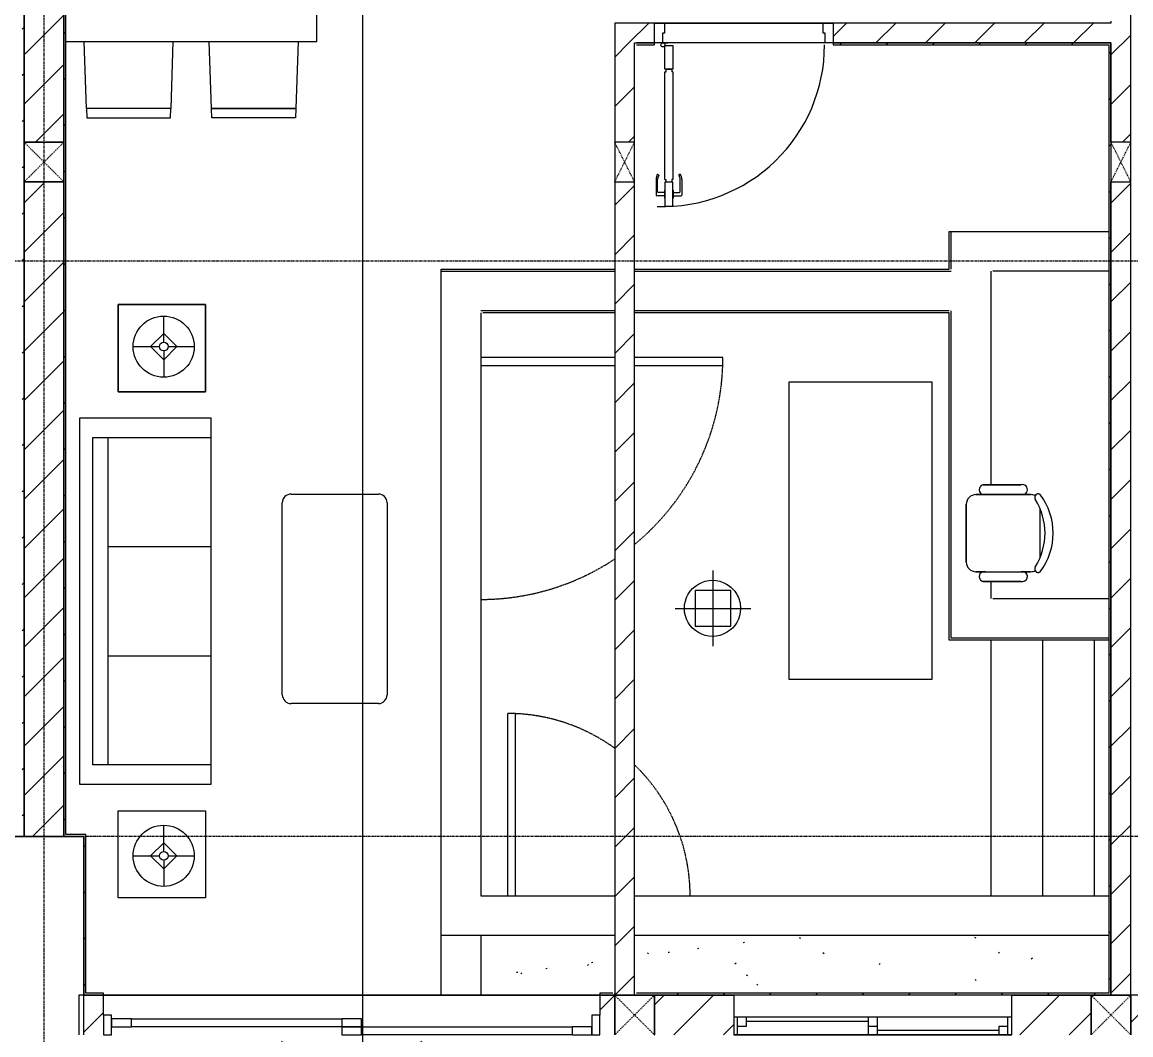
# Model space of a CAD drawing. Header units: millimetres. Extents: x 5357 to 201988, y -16345 to 109895.
# Drawn here: x 69043 to 74628, y 24537 to 29642 of the extents above; entities that cross this region are included whole.
import ezdxf

# ---------------------------------------------------------------- set-up
doc = ezdxf.new("R2010")
doc.units = ezdxf.units.MM
for name, pattern in [('Dash', [6, 3, -3]), ('Dash - Tight', [4.5, 3, -1.5]), ('Grid Line', [22.225, 12.7, -3.175, 3.175, -3.175])]:
    doc.linetypes.add(name, pattern=pattern)
for name, color, linetype, lineweight in [('0-1', 7, 'Continuous', 5), ('A-ANNO-DIMS', 211, 'Continuous', 9), ('A-ANNO-DIMS-220', 211, 'Continuous', 9), ('A-CLNG', 13, 'Continuous', 9), ('A-CLNG-PATT', 13, 'Continuous', 9), ('A-DETL-GENF-1', 53, 'Continuous', 9), ('A-DETL-GENF-3', 92, 'Dash - Tight', 9), ('A-DOOR', 31, 'Continuous', 9), ('A-DOOR-1', 53, 'Continuous', 9), ('A-DOOR-FRAM', 31, 'Continuous', 9), ('A-DOOR-HDLN', 31, 'Dash', 9), ('A-FLOR-1', 10, 'Continuous', 9), ('A-FLOR-2', 53, 'Continuous', 9), ('A-GLAZ', 151, 'Continuous', 9), ('A-WALL', 113, 'Continuous', 9), ('A-WALL-1', 9, 'Continuous', 18), ('A-WALL-2', 53, 'Continuous', 9), ('A-WALL-4', 113, 'Continuous', 18), ('A-WALL-PATT-1', 10, 'Continuous', 9), ('A-WALL-PATT-2', 53, 'Continuous', 9), ('A-WALL-PATT-3', 111, 'Continuous', 9), ('E-LITE-EQPM', 33, 'Continuous', 9), ('I-FURN', 30, 'Continuous', 9), ('I-FURN-1', 53, 'Continuous', 9), ('I-WALL-1', 9, 'Continuous', 18), ('S-COLS', 52, 'Continuous', 9), ('S-COLS-2', 9, 'Continuous', 18), ('S-COLS-4', 53, 'Continuous', 9), ('S-COLS-5', 52, 'Continuous', 18), ('S-COLS-6', 52, 'Dash', 9), ('S-COLS-HDLN', 52, 'Dash', 9), ('S-COLS-HDLN-1', 53, 'Dash', 9), ('S-GRID-1', 1, 'Grid Line', 9), ('S-STRS', 31, 'Continuous', 9)]:
    doc.layers.add(name, color=color, linetype=linetype, lineweight=lineweight)
doc.styles.add('Arial_4', font='arial_0.ttf', dxfattribs={"width": 0.9, "height": 660})
doc.dimstyles.new('1_Dim_chi_tiet_khu_đất_2', dxfattribs={"dimscale": 304.8, "dimtxt": 673.371204, "dimasz": 0.866142, "dimexe": 0.721785, "dimexo": 0.0625, "dimgap": 0.072178, "dimtad": 1, "dimdec": 0, "dimrnd": 5, "dimzin": 0, "dimdsep": 46, "dimtxsty": 'Arial_4', "dimblk1": 'OBLIQUE', "dimblk2": 'OBLIQUE', "dimsah": 1, "dimcen": 0.09, "dimdle": 0.721785, "dimazin": 0, "dimtfac": 1, "dimtdec": 4, "dimtix": 1, "dimtmove": 0, "dimatfit": 3, "dimfxl": 2.165354, "dimfxlon": 1, "dimtvp": 1, "dimtolj": 1, "dimtzin": 0, "dimarcsym": 2})
pattern_1 = [(45, (0, 0), (-124.4508, 124.4508), [])]
pattern_2 = [(45, (0, 0), (-116.67262, 116.67262), [])]

# ---------------------------------------------------------------- blocks, each defined once
blk = doc.blocks.new('NCV_TKTC_KET CAU_rvt-1-TKCS_MB SÂN ĐƯỜNG NỘI BỘ')
at = {"layer": 'A-FLOR-1'}
for p, q in [((69452.6, 24736.9), (71152.6, 24736.9)), ((71152.6, 24736.9), (71952.6, 24736.9)), ((71952.6, 24736.9), (71152.6, 24736.9)), ((72027.6, 24736.9), (72127.6, 24736.9)), ((72127.6, 24736.9), (72027.6, 24736.9)), ((72127.6, 24736.9), (72137.6, 24736.9)), ((72137.6, 24736.9), (72127.6, 24736.9))]:
    blk.add_line(p, q, dxfattribs=at)
at = {"layer": 'S-COLS-2'}
for p, q in [((69352.6, 25536.9), (68952.6, 25536.9)), ((69352.6, 24537.2), (69352.6, 25536.9))]:
    blk.add_line(p, q, dxfattribs=at)
blk = doc.blocks.new('RES_BAN AN 1 - RES_BAN AN 1-V60-TKCS_MB SÂN ĐƯỜNG NỘI BỘ')
at = {"layer": 'I-FURN-1'}
for p, q in [((-425, -10), (-425, -1275)), ((425, -1275), (425, -10)), ((-761.9, -113.5), (-425, -102.3)), ((-425, -102.3), (-425, -549.7)), ((425, -102.3), (425, -549.7)), ((761.9, -113.5), (425, -102.3)), ((-761.9, -113.5), (-809.6, -115.1)), ((-809.6, -115.1), (-809.6, -536.9)), ((-761.9, -538.5), (-761.9, -113.5)), ((-761.9, -538.5), (-761.9, -113.5)), ((761.9, -538.5), (761.9, -113.5)), ((761.9, -113.5), (761.9, -538.5)), ((809.6, -115.1), (761.9, -113.5)), ((809.6, -536.9), (809.6, -115.1)), ((-809.6, -536.9), (-761.9, -538.5)), ((-425, -549.7), (-761.9, -538.5)), ((425, -549.7), (761.9, -538.5)), ((761.9, -538.5), (809.6, -536.9)), ((-809.6, -745.3), (-761.9, -743.8)), ((-809.6, -1167.2), (-809.6, -745.3)), ((-761.9, -743.8), (-425, -732.5)), ((-761.9, -1168.8), (-761.9, -743.8)), ((-761.9, -743.8), (-761.9, -1168.8)), ((-425, -732.5), (-425, -1180)), ((425, -732.5), (425, -1180)), ((761.9, -743.8), (425, -732.5)), ((761.9, -743.8), (809.6, -745.3)), ((761.9, -1168.8), (761.9, -743.8)), ((761.9, -1168.8), (761.9, -743.8)), ((809.6, -745.3), (809.6, -1167.2)), ((-761.9, -1168.8), (-809.6, -1167.2)), ((-425, -1180), (-761.9, -1168.8)), ((425, -1180), (761.9, -1168.8)), ((809.6, -1167.2), (761.9, -1168.8)), ((-425, -1275), (425, -1275))]:
    blk.add_line(p, q, dxfattribs=at)
blk = doc.blocks.new('LOBBY_SOFA_1 - LOBBY_SOFA_1-V55-TKCS_MB SÂN ĐƯỜNG NỘI BỘ')
at = {"layer": 'I-FURN'}
for p, q in [((-2128.3, 1548.5), (-1160.3, 1548.5)), ((-2172.3, 1064.5), (-2172.3, 1504.5)), ((-1116.3, 1504.5), (-1116.3, 1064.5)), ((-1160.3, 1020.5), (-2128.3, 1020.5)), ((-2688.2, 633.5), (-3128.2, 633.5)), ((-3128.2, 633.5), (-3128.2, 193.5)), ((-2688.2, 193.5), (-2688.2, 633.5)), ((-2556, 660), (-708, 660)), ((-2556, 0), (-2556, 660)), ((-2457, 66), (-2457, 660)), ((-1907, 143), (-1907, 660)), ((-1357, 143), (-1357, 660)), ((-807, 660), (-807, 66)), ((-708, 660), (-708, 0)), ((-575.9, 633.5), (-135.9, 633.5)), ((-575.9, 193.5), (-575.9, 633.5)), ((-135.9, 633.5), (-135.9, 193.5)), ((-2915.4, 445), (-2915.4, 577)), ((-348.6, 445), (-348.6, 577)), ((-2981.4, 423), (-2915.4, 489)), ((-2915.4, 489), (-2849.4, 423)), ((-348.6, 489), (-414.6, 423)), ((-282.6, 423), (-348.6, 489)), ((-2937.4, 423), (-3069.4, 423)), ((-2915.4, 357), (-2981.4, 423)), ((-2849.4, 423), (-2915.4, 357)), ((-2915.4, 269), (-2915.4, 401)), ((-2893.4, 423), (-2761.4, 423)), ((-370.6, 423), (-502.6, 423)), ((-414.6, 423), (-348.6, 357)), ((-348.6, 357), (-282.6, 423)), ((-348.6, 269), (-348.6, 401)), ((-326.6, 423), (-194.6, 423)), ((-3128.2, 193.5), (-2688.2, 193.5)), ((-135.9, 193.5), (-575.9, 193.5)), ((-807, 143), (-2457, 143)), ((-807, 66), (-2457, 66)), ((-708, 0), (-2556, 0))]:
    blk.add_line(p, q, dxfattribs=at)
for centre, radius in [((-2915.4, 423), 154), ((-348.6, 423), 154), ((-2915.4, 423), 22), ((-348.6, 423), 22)]:
    blk.add_circle(centre, radius, dxfattribs=at)
for centre, start, end in [((-2128.3, 1504.5), 90, 180), ((-1160.3, 1504.5), 0, 90), ((-2128.3, 1064.5), 180, 270), ((-1160.3, 1064.5), 270, 0)]:
    blk.add_arc(centre, 44, start, end, dxfattribs=at)
at = {"layer": 'I-FURN-1'}
for p, q in [((-2128.3, 1548.5), (-1160.3, 1548.5)), ((-2172.3, 1064.5), (-2172.3, 1504.5)), ((-1116.3, 1504.5), (-1116.3, 1064.5)), ((-1160.3, 1020.5), (-2128.3, 1020.5)), ((-3128.2, 633.5), (-2688.2, 633.5)), ((-3128.2, 193.5), (-3128.2, 633.5)), ((-2688.2, 633.5), (-2688.2, 193.5)), ((-2556, 660), (-708, 660)), ((-2556, 0), (-2556, 660)), ((-708, 660), (-708, 0)), ((-575.9, 633.5), (-135.9, 633.5)), ((-575.9, 193.5), (-575.9, 633.5)), ((-135.9, 633.5), (-135.9, 193.5)), ((-2688.2, 193.5), (-3128.2, 193.5)), ((-135.9, 193.5), (-575.9, 193.5)), ((-708, 0), (-2556, 0))]:
    blk.add_line(p, q, dxfattribs=at)
for centre, start, end in [((-2128.3, 1504.5), 90, 180), ((-1160.3, 1504.5), 0, 90), ((-2128.3, 1064.5), 180, 270), ((-1160.3, 1064.5), 270, 0)]:
    blk.add_arc(centre, 44, start, end, dxfattribs=at)
blk = doc.blocks.new('DOOR_CW_01 CANH MO-PANEL KINH - DIW_01-900x2200-CỬA GỖ VÂN LAMINATE-553375-TKCS_MB SÂN ĐƯỜNG NỘI BỘ')
at = {"layer": 'A-DETL-GENF-1'}
for p, q in [((-397, -182), (-397, -62)), ((-397, -62), (-357, -62)), ((-357, -62), (-357, -182)), ((-357, -182), (-397, -182)), ((-397, -196), (-391, -196)), ((-397, -738), (-397, -196)), ((-391, -196), (-391, -182)), ((-391, -182), (-363, -182)), ((-363, -182), (-363, -196)), ((-357, -196), (-363, -196)), ((-357, -196), (-357, -738)), ((-433.9, -711.2), (-427.3, -715.8)), ((-320.1, -711.2), (-326.7, -715.8)), ((-442, -737), (-442, -816.5)), ((-434, -799.5), (-434, -737)), ((-397, -738), (-391, -738)), ((-357, -752), (-397, -752)), ((-397, -752), (-397, -872)), ((-391, -752), (-391, -738)), ((-363, -752), (-391, -752)), ((-357, -738), (-363, -738)), ((-363, -738), (-363, -752)), ((-357, -872), (-357, -752)), ((-320, -799.5), (-320, -737)), ((-312, -737), (-312, -816.5)), ((-399, -820.5), (-438, -820.5)), ((-399, -803.5), (-430, -803.5)), ((-399, -792.2), (-399, -831.8)), ((-397, -792.2), (-399, -792.2)), ((-399, -831.8), (-397, -831.8)), ((-397, -792.2), (-397, -831.8)), ((-357, -792.2), (-357, -831.8)), ((-357, -792.2), (-355, -792.2)), ((-355, -831.8), (-357, -831.8)), ((-355, -792.2), (-355, -831.8)), ((-355, -803.5), (-324, -803.5)), ((-355, -820.5), (-316, -820.5)), ((-397, -872), (-357, -872))]:
    blk.add_line(p, q, dxfattribs=at)
blk.add_circle((-407, -60), 10, dxfattribs=at)
for centre, radius, start, end in [((-407, -60), 814, 268, 0), ((-397, -737), 45, 145, 180), ((-397, -737), 37, 145, 180), ((-357, -737), 37, 0, 35), ((-357, -737), 45, 360, 35), ((-438, -816.5), 4, 180, 270), ((-430, -799.5), 4, 180, 270), ((-324, -799.5), 4, 270, 0), ((-316, -816.5), 4, 270, 0)]:
    blk.add_arc(centre, radius, start, end, dxfattribs=at)
at = {"layer": 'A-DOOR-1'}
for p, q in [((-450, -50), (-450, 50)), ((-450, 50), (-400, 50)), ((-400, 50), (-400, 0)), ((400, 0), (400, 50)), ((400, 50), (450, 50)), ((450, 50), (450, -50)), ((-410, -50), (-450, -50)), ((-410, 0), (-410, -50)), ((-400, 0), (-410, 0)), ((-407, -50), (-382, -50)), ((410, 0), (400, 0)), ((410, -50), (410, 0)), ((450, -50), (410, -50))]:
    blk.add_line(p, q, dxfattribs=at)
blk = doc.blocks.new('BAN LV A - BAN LV A_dwg_ban hoc2-348006-TKCS_MB SÂN ĐƯỜNG NỘI BỘ')
at = {"layer": 'I-FURN'}
for p, q in [((145.8, 437.4), (-145.8, 437.4)), ((-243, 354.4), (-243, 162)), ((-194.4, 388.8), (-194.4, 113.4)), ((194.4, 113.4), (194.4, 388.8)), ((194.4, 351.4), (194.4, 150.8)), ((243.7, 162), (243.7, 354.4)), ((-120.5, 64.8), (120.5, 64.8))]:
    blk.add_line(p, q, dxfattribs=at)
at = {"layer": 'I-FURN', "flags": 128}
blk.add_lwpolyline([(-737.8, 610.5), (-737.8, 1330.5), (-154.9, 1330.5), (762.2, 1330.5), (762.2, 610.5)], close=True, dxfattribs=at)
at = {"layer": 'I-FURN'}
for centre, radius, start, end in [((-145.8, 388.8), 48.6, 90, 180), ((145.8, 388.8), 48.6, 360, 90), ((-218.7, 347.3), 25.3, 343.7398, 163.7398), ((219.4, 347.3), 25.3, 16.2602, 170.7054), ((-218.7, 154.9), 25.3, 163.7398, 16.2602), ((-145.8, 113.4), 48.6, 180, 207.5844), ((145.8, 113.4), 48.6, 332.4156, 0), ((219.4, 154.9), 25.3, 189.2946, 16.2602), ((-180.2, 75.4), 17.8, 57.9726, 216.6901), ((0, 324), 324, 233.1301, 306.8699), ((0, 359.3), 318.2, 237.5758, 302.4242), ((180.2, 75.4), 17.8, 323.3099, 122.0274)]:
    blk.add_arc(centre, radius, start, end, dxfattribs=at)
blk = doc.blocks.new('BAN LV A - BAN LV A_dwg-348005-TKCS_MB SÂN ĐƯỜNG NỘI BỘ')
at = {"extrusion": (0, 0, -1), "zscale": -1, "rotation": 180}
blk.add_blockref('BAN LV A - BAN LV A_dwg_ban hoc2-348006-TKCS_MB SÂN ĐƯỜNG NỘI BỘ', (-729, 1383.7), dxfattribs=at)
blk = doc.blocks.new('BAN LV A - BAN LV A-401069-TKCS_MB SÂN ĐƯỜNG NỘI BỘ')
at = {"layer": 'I-FURN-1'}
for p, q in [((-8.8, -53.2), (1491.2, -53.2)), ((-8.8, -773.2), (-8.8, -53.2)), ((1491.2, -53.2), (1491.2, -773.2)), ((1491.2, -773.2), (-8.8, -773.2)), ((583.2, -946.3), (874.8, -946.3)), ((534.6, -1029.3), (534.6, -994.9)), ((923.4, -994.9), (923.4, -1032.3)), ((486, -1221.7), (486, -1029.3)), ((972.7, -1029.3), (972.7, -1221.7)), ((534.6, -1270.3), (534.6, -1235.9)), ((923.4, -1232.9), (923.4, -1270.3))]:
    blk.add_line(p, q, dxfattribs=at)
for centre, radius, start, end in [((583.2, -994.9), 48.6, 90, 180), ((874.8, -994.9), 48.6, 0, 90), ((510.3, -1036.4), 25.3, 16.2602, 163.7398), ((948.4, -1036.4), 25.3, 16.2602, 170.7054), ((510.3, -1228.8), 25.3, 163.7398, 343.7398), ((948.4, -1228.8), 25.3, 189.2946, 16.2602), ((583.2, -1270.3), 48.6, 180, 207.5844), ((874.8, -1270.3), 48.6, 332.4156, 0), ((548.9, -1308.3), 17.8, 119.404, 216.6901), ((729, -1059.7), 324, 233.1301, 306.8699), ((909.2, -1308.3), 17.8, 323.3099, 60.596)]:
    blk.add_arc(centre, radius, start, end, dxfattribs=at)
at = {"extrusion": (0, 0, -1), "zscale": -1, "rotation": 180}
blk.add_blockref('BAN LV A - BAN LV A_dwg-348005-TKCS_MB SÂN ĐƯỜNG NỘI BỘ', (0, 0), dxfattribs=at)
blk = doc.blocks.new('G1_SOF - BO TRU - 100x200-V106-TKCS_MB SÂN ĐƯỜNG NỘI BỘ')
at = {"layer": 'S-COLS-2'}
for p, q in [((50, 100), (-50, 100)), ((-50, 100), (-50, -100)), ((50, -100), (50, 100)), ((-50, -100), (50, -100))]:
    blk.add_line(p, q, dxfattribs=at)
at = {"layer": 'S-COLS-HDLN-1'}
for p, q in [((50, 100), (-50, -100)), ((-50, 100), (50, -100))]:
    blk.add_line(p, q, dxfattribs=at)
blk = doc.blocks.new('NCV_TKTC_TANG 1_rvt-1-TKCS_MB SÂN ĐƯỜNG NỘI BỘ')
at = {"layer": 'A-WALL-PATT-1'}
h = blk.add_hatch(dxfattribs=at)
h.set_pattern_fill('FP_1', color=256, style=0, pattern_type=2)
h.set_pattern_definition(pattern_1)
h.paths.add_polyline_path([(74627.6, 24736.9), (74627.6, 28836.9), (74527.6, 28836.9), (74527.6, 24736.9), (74605.8, 24736.9)])
h.paths.add_polyline_path([(74527.6, 29036.9), (74627.6, 29036.9), (74627.6, 29786.9), (74527.6, 29786.9), (74527.6, 29333.6)])
h.paths.add_polyline_path([(74527.6, 30786.5), (74627.6, 30886.5), (74627.3, 31136.3), (74569.3, 30990.9), (74527.6, 31136.9), (74527.6, 30786.9)])
h.paths.add_polyline_path([(74527.6, 30686.9), (74627.6, 30686.9), (74627.1, 30786.5), (74527.6, 30786.5)])
h = blk.add_hatch(dxfattribs=at)
h.set_pattern_fill('FP_1', color=256, style=0, pattern_type=2)
h.set_pattern_definition(pattern_1)
h.paths.add_polyline_path([(74396.1, 29536.9), (74527.6, 29536.9), (74525.5, 29636.9), (73127.6, 29636.9), (73127.6, 29536.9), (74352, 29536.9)])
h.paths.add_polyline_path([(72027.6, 29536.9), (72227.6, 29536.9), (72227.6, 29636.9), (72027.6, 29636.9)])
h = blk.add_hatch(dxfattribs=at)
h.set_pattern_fill('FP_1', color=256, style=0, pattern_type=2)
h.set_pattern_definition(pattern_1)
h.paths.add_polyline_path([(72027.6, 24737.4), (72127.6, 24737.4), (72127.6, 28836.9), (72027.6, 28836.9), (72027.6, 25036.9)])
h.paths.add_polyline_path([(72056.4, 29036.9), (72127.6, 29036.9), (72127.6, 29536.9), (72027.6, 29536.9), (72027.6, 29036.9)])
at = {"layer": 'A-WALL-PATT-2'}
h = blk.add_hatch(dxfattribs=at)
h.set_pattern_fill('FP_2', color=256, style=0, pattern_type=2)
h.set_pattern_definition(pattern_2)
h.paths.add_polyline_path([(69043.5, 25546.9), (69052.6, 25546.9), (69052.6, 32236.9), (69042.6, 32236.9), (69042.6, 25546.9)])
h = blk.add_hatch(dxfattribs=at)
h.set_pattern_fill('FP_2', color=256, style=0, pattern_type=2)
h.set_pattern_definition(pattern_2)
h.paths.add_polyline_path([(69262.6, 25546.9), (69262.6, 32236.9), (69252.6, 32236.9), (69252.6, 25546.9), (69259.3, 25546.9)])
h = blk.add_hatch(dxfattribs=at)
h.set_pattern_fill('FP_2', color=256, style=0, pattern_type=2)
h.set_pattern_definition(pattern_2)
h.paths.add_polyline_path([(72219.6, 29526.9), (72227.6, 29526.9), (72227.6, 29536.9), (72137.6, 29536.9), (72137.6, 29526.9)])
h.paths.add_polyline_path([(74084.9, 29526.9), (74517.6, 29526.9), (74517.6, 29536.9), (73127.6, 29536.9), (73127.6, 29526.9), (73427.6, 29526.9)])
h = blk.add_hatch(dxfattribs=at)
h.set_pattern_fill('FP_2', color=256, style=0, pattern_type=2)
h.set_pattern_definition(pattern_2)
h.paths.add_polyline_path([(74527.6, 24736.9), (74527.6, 29536.9), (74517.6, 29536.9), (74517.6, 24736.9)])
h = blk.add_hatch(dxfattribs=at)
h.set_pattern_fill('FP_2', color=256, style=0, pattern_type=2)
h.set_pattern_definition(pattern_2)
h.paths.add_polyline_path([(69352.6, 24736.9), (69362.6, 24736.9), (69362.6, 25546.9), (69352.6, 25546.9), (69352.6, 25077.9)])
h = blk.add_hatch(dxfattribs=at)
h.set_pattern_fill('FP_2', color=256, style=0, pattern_type=2)
h.set_pattern_definition(pattern_2)
h.paths.add_polyline_path([(74027.6, 24736.9), (74517.6, 24736.9), (74517.6, 24746.9), (72137.6, 24746.9), (72137.6, 24736.9), (73746.8, 24736.9)])
at = {"layer": 'A-FLOR-1'}
for p, q in [((72227.6, 29636.9), (72027.6, 29636.9)), ((72027.6, 29636.9), (72027.6, 29036.9)), ((72277.6, 29636.9), (72227.6, 29636.9)), ((73077.6, 29636.9), (72277.6, 29636.9)), ((73127.6, 29636.9), (73077.6, 29636.9)), ((74527.6, 29636.9), (73127.6, 29636.9)), ((74527.6, 29646.9), (74527.6, 29636.9)), ((72027.6, 29036.9), (72027.6, 28836.9)), ((72027.6, 28836.9), (72027.6, 24746.9)), ((71952.6, 24736.9), (69452.6, 24736.9)), ((69452.6, 24736.9), (71952.6, 24736.9))]:
    blk.add_line(p, q, dxfattribs=at)
at = {"layer": 'A-FLOR-2'}
for p, q in [((72277.6, 29636.9), (73077.6, 29636.9)), ((69452.6, 24736.9), (71952.6, 24736.9)), ((71952.6, 24736.9), (69452.6, 24736.9))]:
    blk.add_line(p, q, dxfattribs=at)
at = {"layer": 'A-WALL-1'}
for p, q in [((72027.6, 29636.9), (72027.6, 29536.9)), ((74527.6, 29646.9), (74527.6, 29636.9)), ((72027.6, 29536.9), (72027.6, 29036.9)), ((72127.6, 29536.9), (72137.6, 29536.9)), ((72127.6, 29036.9), (72127.6, 29536.9)), ((74517.6, 29536.9), (74527.6, 29536.9)), ((74527.6, 29536.9), (74527.6, 29036.9)), ((72027.6, 28836.9), (72027.6, 24737.4)), ((72127.6, 24737.4), (72127.6, 28836.9)), ((74527.6, 28836.9), (74527.6, 24736.9)), ((72027.6, 24737.4), (72127.6, 24737.4)), ((74527.6, 24736.9), (74627.6, 24736.9))]:
    blk.add_line(p, q, dxfattribs=at)
at = {"layer": 'A-WALL-2'}
for p, q in [((74627.6, 29036.9), (74627.6, 29786.9)), ((72227.6, 29636.9), (72027.6, 29636.9)), ((72277.6, 29636.9), (73077.6, 29636.9)), ((74527.6, 29636.9), (73127.6, 29636.9)), ((72137.6, 29536.9), (72227.6, 29536.9)), ((72227.6, 29536.9), (72137.6, 29536.9)), ((73087.6, 29536.9), (72267.6, 29536.9)), ((73127.6, 29536.9), (74517.6, 29536.9)), ((74517.6, 29536.9), (73127.6, 29536.9)), ((74627.6, 24736.9), (74627.6, 28836.9))]:
    blk.add_line(p, q, dxfattribs=at)
at = {"layer": 'I-WALL-1'}
for p, q in [((69052.6, 25546.9), (69052.6, 32236.9)), ((69252.6, 32236.9), (69252.6, 25546.9)), ((69262.6, 25546.9), (69262.6, 32226.9)), ((72137.6, 29526.9), (72227.6, 29526.9)), ((72227.6, 29526.9), (72227.6, 29536.9)), ((73127.6, 29536.9), (73127.6, 29526.9)), ((73127.6, 29526.9), (74517.6, 29526.9)), ((74527.6, 29536.9), (74517.6, 29536.9)), ((74517.6, 29526.9), (74517.6, 24746.9)), ((74527.6, 29036.9), (74527.6, 29536.9)), ((74527.6, 24736.9), (74527.6, 28836.9)), ((68952.6, 25536.9), (69052.6, 25536.9)), ((69052.6, 25536.9), (69052.6, 25546.9)), ((69252.6, 25546.9), (69252.6, 25536.9)), ((69252.6, 25536.9), (69352.6, 25536.9)), ((69352.6, 25546.9), (69262.6, 25546.9)), ((69362.6, 25546.9), (69352.6, 25546.9)), ((69352.6, 25536.9), (69352.6, 24736.9)), ((69362.6, 24746.9), (69362.6, 25546.9)), ((69452.6, 24746.9), (69362.6, 24746.9)), ((69452.6, 24736.9), (69452.6, 24746.9)), ((72017.6, 24746.9), (71952.6, 24746.9)), ((71952.6, 24746.9), (71952.6, 24736.9)), ((72027.6, 24736.9), (72027.6, 24746.9)), ((74517.6, 24746.9), (72137.6, 24746.9)), ((69352.6, 24736.9), (69362.6, 24736.9)), ((69362.6, 24736.9), (69452.6, 24736.9)), ((71952.6, 24736.9), (72027.6, 24736.9)), ((72137.6, 24736.9), (72627.6, 24736.9)), ((74027.6, 24736.9), (74517.6, 24736.9)), ((74517.6, 24736.9), (74527.6, 24736.9))]:
    blk.add_line(p, q, dxfattribs=at)
at = {"layer": 'A-DOOR-1'}
blk.add_blockref('DOOR_CW_01 CANH MO-PANEL KINH - DIW_01-900x2200-CỬA GỖ VÂN LAMINATE-553375-TKCS_MB SÂN ĐƯỜNG NỘI BỘ', (72677.6, 29586.9), dxfattribs=at)
at = {"layer": 'I-FURN-1'}
for name, p, rotation in [('RES_BAN AN 1 - RES_BAN AN 1-V60-TKCS_MB SÂN ĐƯỜNG NỘI BỘ', (69252.6, 29968.6), 89.9999999999997), ('LOBBY_SOFA_1 - LOBBY_SOFA_1-V55-TKCS_MB SÂN ĐƯỜNG NỘI BỘ', (69332.6, 25090.9), 269.9999999999995), ('BAN LV A - BAN LV A-401069-TKCS_MB SÂN ĐƯỜNG NỘI BỘ', (72852.6, 26336.9), 89.9999999999997)]:
    blk.add_blockref(name, p, dxfattribs=dict(at, rotation=rotation))
at = {"layer": 'S-COLS-4', "rotation": 180}
for p in [(72077.6, 28936.9), (74577.6, 28936.9)]:
    blk.add_blockref('G1_SOF - BO TRU - 100x200-V106-TKCS_MB SÂN ĐƯỜNG NỘI BỘ', p, dxfattribs=at)
blk = doc.blocks.new('1_FAMILY RVT - W01-WxH 1400x1400xmm-V2-TKCS_MB SÂN ĐƯỜNG NỘI BỘ')
at = {"layer": 'A-GLAZ'}
for p, q in [((248.4, 172.4), (299.2, 197.8)), ((248.4, 172.4), (299.2, 147)), ((248.4, 172.4), (451.6, 172.4)), ((-700, 96.2), (-700, -103.8)), ((700, 96.2), (-700, 96.2)), ((-700, 96.2), (-636.5, 96.2)), ((-681, 96.2), (-681, 7.3)), ((-636.5, 96.2), (-22.2, 96.2)), ((-636.5, 96.2), (-636.5, 51.7)), ((-636.5, 74), (-22.2, 74)), ((-22.2, 96.2), (22.2, 96.2)), ((-22.2, 7.3), (-22.2, 96.1)), ((22.2, 96.2), (680.9, 96.2)), ((22.2, 96.1), (22.2, 7.3)), ((680.9, 96.2), (700, 96.2)), ((680.9, 96.1), (680.9, 7.3)), ((700, -103.8), (700, 96.1)), ((-700, 7.3), (-681, 7.3)), ((-636.5, 51.7), (-681, 51.7)), ((-681, 7.3), (-22.2, 7.3)), ((22.2, 51.7), (-22.2, 51.7)), ((-22.2, 7.3), (22.2, 7.3)), ((22.2, 29.5), (636.5, 29.5)), ((22.2, 7.3), (636.5, 7.3)), ((636.5, 51.7), (636.5, 7.3)), ((680.9, 51.7), (636.5, 51.7)), ((636.5, 7.3), (700, 7.3)), ((-700, -103.8), (700, -103.8))]:
    blk.add_line(p, q, dxfattribs=at)
blk = doc.blocks.new('DEG_02-DEG_03 - DEG_02-2500x2400mm-CỬA ĐI 02 CÁNH TRƯỢT-V12-TKCS_MB SÂN ĐƯỜNG NỘI BỘ')
at = {"layer": 'A-DOOR'}
for p, q in [((-1110, 100), (-1210, 100)), ((-1210, 99.9), (-1210, 60)), ((-1210, 60), (-1110, 60)), ((-1110, 100), (-50, 100)), ((-1110, 60), (-1110, 99.9)), ((-50, 60), (-1110, 60)), ((50, 100), (-50, 100)), ((-50, 99.8), (-50, 60)), ((50, 60), (-50, 60)), ((-50, 60), (-50, 20)), ((-50, 60), (50, 60)), ((50, 60), (50, 99.8)), ((50, 20), (50, 60)), ((50, 60), (1110, 60)), ((1210, 60), (1110, 60)), ((1110, 60), (1110, 20)), ((1210, 20), (1210, 60)), ((-50, 20), (50, 20)), ((1110, 20), (50, 20)), ((1110, 20), (1210, 20))]:
    blk.add_line(p, q, dxfattribs=at)
at = {"layer": 'A-DOOR-FRAM'}
for p, q in [((-1210, 100), (-1250, 100)), ((-1250, 99.9), (-1250, 0)), ((-1210, 0), (-1210, 99.9)), ((1250, 100), (1210, 100)), ((1210, 99.8), (1210, 0)), ((1250, 0), (1250, 99.7)), ((-1250, 0), (-1210, 0)), ((1210, 0), (1250, 0))]:
    blk.add_line(p, q, dxfattribs=at)
at = {"layer": 'A-DOOR-HDLN'}
for p, q in [((-320.4, 151.1), (-355, 171.1)), ((320.4, 151.1), (355, 171.1)), ((-500.4, 151.1), (-320.4, 151.1)), ((-320.4, 151.1), (-355, 131.1)), ((320.4, 151.1), (355, 131.1)), ((500.4, 151.1), (320.4, 151.1))]:
    blk.add_line(p, q, dxfattribs=at)
blk = doc.blocks.new('FD_01 - FD_01-1200x2200mm-V981-TKCS_MB SÂN ĐƯỜNG NỘI BỘ')
at = {"layer": 'A-DETL-GENF-3'}
for p, q in [((570, -100), (570, -775)), ((610, -775), (610, -100)), ((570, -875), (570, -1320)), ((610, -1320), (610, -875)), ((570, -1320), (610, -1320))]:
    blk.add_line(p, q, dxfattribs=at)
for start, end in [(180, 189.7912), (189.7912, 199.5825), (199.5825, 213.7313), (219.4596, 228.9562), (228.9562, 238.7474), (238.7474, 248.5386), (248.5386, 258.3299), (258.3299, 268.1211)]:
    blk.add_arc((610, -100), 1220, start, end, dxfattribs=at)
blk = doc.blocks.new('FD_04 - FD_04-900x2200mm-2435752-TKCS_MB SÂN ĐƯỜNG NỘI BỘ')
at = {"layer": 'A-DETL-GENF-3'}
for p, q in [((420, -100), (420, -1020)), ((460, -1020), (460, -100)), ((420, -1020), (460, -1020))]:
    blk.add_line(p, q, dxfattribs=at)
for start, end in [(180, 190.9385), (190.9385, 223.754), (223.754, 225.7745), (234.0111, 245.6311), (245.6311, 256.5696), (256.5696, 267.5081)]:
    blk.add_arc((460, -100), 920, start, end, dxfattribs=at)
blk = doc.blocks.new('G1_SOF - BO TRU - 200x200-V993-TKCS_MB SÂN ĐƯỜNG NỘI BỘ')
at = {"layer": 'S-COLS-HDLN'}
for p, q in [((-100, 100), (100, -100)), ((100, 100), (-100, -100))]:
    blk.add_line(p, q, dxfattribs=at)
blk = doc.blocks.new('G1_SOF - BO TRU - 200x200-3050151-TKCS_MB SÂN ĐƯỜNG NỘI BỘ')
at = {"layer": 'S-COLS-HDLN'}
for p, q in [((-100, 100), (100, -100)), ((100, 100), (-100, -100))]:
    blk.add_line(p, q, dxfattribs=at)
blk = doc.blocks.new('G1_SOF - BO TRU - 200x200-V1014-TKCS_MB SÂN ĐƯỜNG NỘI BỘ')
at = {"layer": 'S-COLS-HDLN'}
for p, q in [((-100, 100), (99.9, -99.9)), ((100, 100), (-99.9, -99.9))]:
    blk.add_line(p, q, dxfattribs=at)
blk = doc.blocks.new('LIC_03 - LIC_03-ĐÈN LED ỐP TRẦN CHỐNG BỤI_ 1x24w_ ÁNH SÁNG TRẮNG 6000k-V1031-TKCS_MB SÂN ĐƯỜNG NỘI BỘ')
at = {"layer": 'E-LITE-EQPM'}
for p, q in [((0, -190), (0, 190)), ((-90, -90), (-90, 90)), ((-90, 90), (90, 90)), ((90, 90), (90, -90)), ((-190, 0), (190, 0)), ((90, -90), (-90, -90))]:
    blk.add_line(p, q, dxfattribs=at)
for start, end in [(360, 180), (180, 300), (330, 360), (300, 330)]:
    blk.add_arc((-2.5, 0), 141.4, start, end, dxfattribs=at)
blk = doc.blocks.new('DIMBLOCK40-TKCS_MB SÂN ĐƯỜNG NỘI BỘ')
at = {"layer": 'A-ANNO-DIMS-220'}
for p, q in [((75512, 24317.4), (75512, 44757.4)), ((74852, 44537.4), (75732, 44537.4)), ((75512, 44537.4), (74852, 44537.4)), ((74852, 24537.4), (75732, 24537.4)), ((75512, 24537.4), (74852, 24537.4))]:
    blk.add_line(p, q, dxfattribs=at)
at = {"layer": 'A-ANNO-DIMS-220', "lineweight": 25}
for p, q in [((75512, 44537.4), (75380, 44669.4)), ((75512, 44537.4), (75644, 44405.4)), ((75512, 24537.4), (75380, 24669.4)), ((75512, 24537.4), (75644, 24405.4))]:
    blk.add_line(p, q, dxfattribs=at)
at = {"layer": 'A-ANNO-DIMS-220', "color": 0, "insert": (74633.2, 33397.8), "char_height": 660, "width": 2734.923, "attachment_point": 1, "rotation": 90, "line_spacing_factor": 0.941778, "style": 'Arial_4'}
blk.add_mtext('20000', dxfattribs=at)
blk = doc.blocks.new('_Oblique')
at = {"color": 0, "linetype": 'ByBlock', "lineweight": -2}
blk.add_line((-0.5, -0.5), (0.5, 0.5), dxfattribs=at)
blk = doc.blocks.new('DIMBLOCK41-TKCS_MB SÂN ĐƯỜNG NỘI BỘ')
at = {"layer": 'A-ANNO-DIMS-220'}
for p, q in [((70758.2, 23117.4), (70758.2, 45957.4)), ((71418.2, 45737.4), (70538.2, 45737.4)), ((70758.2, 45737.4), (71418.2, 45737.4)), ((71418.2, 23337.4), (70538.2, 23337.4)), ((70758.2, 23337.4), (71418.2, 23337.4))]:
    blk.add_line(p, q, dxfattribs=at)
at = {"layer": 'A-ANNO-DIMS-220', "lineweight": 25}
for p, q in [((70758.2, 45737.4), (70626.2, 45869.4)), ((70758.2, 45737.4), (70890.2, 45605.4)), ((70758.2, 23337.4), (70626.2, 23469.4)), ((70758.2, 23337.4), (70890.2, 23205.4))]:
    blk.add_line(p, q, dxfattribs=at)
at = {"layer": 'A-ANNO-DIMS-220', "color": 0, "insert": (69879.3, 33397.8), "char_height": 660, "width": 2734.923, "attachment_point": 1, "rotation": 90, "line_spacing_factor": 0.941778, "style": 'Arial_4'}
blk.add_mtext('22400', dxfattribs=at)

msp = doc.modelspace()

# ---------------------------------------------------------------- hatches: boundary and pattern name
at = {"layer": 'A-CLNG-PATT'}
h = msp.add_hatch(dxfattribs=at)
h.set_pattern_fill('FP_4', color=256, style=0, pattern_type=2)
h.set_pattern_definition([(37.5, (0, 0), (-17.8824, 546.968), [7.376, -424.107, 7.376, -475.204, -461.289]), (37.5, (0, 0), (-17.8824, 546.968), [-914.063, 7.376, -453.913]), (7.5, (0, 0), (502.3874, 801.1234), [7.376, -225.398, 7.376, -381.526, -149.032]), (7.5, (0, 0), (502.3874, 801.1234), [-621.676, 7.376, -141.656]), (327.5, (-349.16, 0), (884.0133, 1.6066), [7.376, -134.559, 7.376, -503.591, -667.095]), (327.5, (-349.16, 0), (884.0133, 1.6066), [-652.902, 7.376, -659.719]), (317.5, (-349.16, 0), (853.35, 249.146), [7.376, -63.591, 7.376, -327.591, -383.225]), (317.5, (-349.16, 0), (853.35, 249.146), [-405.935, 7.376, -375.849])])
h.paths.add_polyline_path([(73127.6, 21386.1), (73127.6, 23327.4), (71352.6, 23327.4), (71352.6, 21386.1), (71895.3, 21386.1)])
h.paths.add_polyline_path([(74637.6, 24536.9), (74637.6, 24537.4), (74632.6, 24537.2)])
h.paths.add_polyline_path([(74627.6, 23332.4), (74627.6, 23335.3), (74627.6, 23335.3)])
h.paths.add_polyline_path([(73427.6, 21386.1), (77152.6, 21386.1), (77152.6, 21396.1), (77142.6, 21396.1), (77142.6, 23325.3), (77102.6, 23325.3), (77102.6, 23335.3), (77092.6, 23337.4), (77092.6, 24526.9), (77102.6, 24526.9), (77101.7, 24536.9), (74637.6, 24536.9), (74637.6, 23332.4), (74632.6, 23330.2), (74632.6, 23327.4), (74627.6, 23332.4), (74627.6, 23327.4), (73227.6, 23327.4), (73227.6, 21386.1)])
h.paths.add_polyline_path([(74427.6, 23535.3), (74427.1, 23536.9), (74427.1, 23535.3)])
h.paths.add_polyline_path([(73833.2, 23546.9), (74417.1, 23546.9), (74417.1, 23937.3), (73833.2, 23937.3), (73833.2, 24526.9), (71952.6, 24526.9), (71952.6, 24536.9), (71352.6, 24536.9), (71352.6, 23546.9), (73427.6, 23546.9)])
h.paths.add_polyline_path([(72027.6, 24736.9), (72137.6, 24737.4), (72137.6, 24746.9), (74517.6, 24746.9), (74517.6, 25036.9), (72127.6, 25036.9), (72127.6, 24737.4), (72027.6, 24737.4)])
h.paths.add_polyline_path([(74637.6, 24736.9), (74637.6, 24746.9), (77067.6, 24746.9), (77067.6, 25036.9), (74627.6, 25036.9), (74627.6, 24736.9)])
h.paths.add_polyline_path([(71352.6, 24736.9), (71952.6, 24737.4), (71952.6, 24746.9), (72027.6, 24746.9), (72027.6, 25036.9), (71352.6, 25036.9), (71352.6, 24938.8)])
at = {"layer": 'A-WALL-PATT-3'}
h = msp.add_hatch(dxfattribs=at)
h.set_pattern_fill('FP_1', color=256, style=0, pattern_type=2)
h.set_pattern_definition(pattern_1)
h.paths.add_polyline_path([(69252.6, 25536.9), (69252.6, 28836.9), (69052.6, 28836.9), (69052.6, 25536.9)])
h.paths.add_polyline_path([(69052.6, 29036.9), (69252.6, 29036.9), (69252.6, 32237), (69052.6, 32236.9), (69052.6, 29260.4)])
h = msp.add_hatch(dxfattribs=at)
h.set_pattern_fill('FP_1', color=256, style=0, pattern_type=2)
h.set_pattern_definition(pattern_1)
h.paths.add_polyline_path([(72027.6, 24536.9), (72027.6, 24736.9), (71952.6, 24736.9), (71952.6, 24536.9)])
h.paths.add_polyline_path([(74027.6, 24536.9), (74427.6, 24537.4), (74427.6, 24736.9), (74027.6, 24736.9), (74027.6, 24537)])
h.paths.add_polyline_path([(69352.6, 24536.9), (69452.6, 24537.4), (69452.6, 24736.9), (69352.6, 24736.9), (69352.6, 24537.2)])
h.paths.add_polyline_path([(72627.6, 24536.9), (72627.6, 24736.9), (72227.6, 24736.9), (72227.6, 24536.9)])
h = msp.add_hatch(dxfattribs=at)
h.set_pattern_fill('FP_1', color=256, style=0, pattern_type=2)
h.set_pattern_definition(pattern_1)
h.paths.add_polyline_path([(74627.6, 24536.9), (74637.6, 24537.4), (75202.6, 24537.4), (75202.6, 24736.9), (74627.6, 24736.9), (74627.6, 24537.4)])
h.paths.add_polyline_path([(77077.6, 24537.4), (77092.6, 24537.4), (77102.6, 24736.9), (76602.6, 24736.9), (76602.6, 24537.4), (76772.8, 24537.4)])

# ---------------------------------------------------------------- linework, layer by layer
at = {"layer": 'A-CLNG'}
for p, q in [((71152.6, 24736.9), (71152.6, 25036.9)), ((69452.6, 24736.9), (71152.6, 24736.9))]:
    msp.add_line(p, q, dxfattribs=at)
at = {"layer": 'A-WALL'}
for p, q in [((69052.6, 29036.9), (69252.6, 29036.9)), ((69252.6, 28836.9), (69052.6, 28836.9)), ((73712.6, 28586.9), (74517.6, 28586.9)), ((73712.6, 28396.9), (73712.6, 28586.9)), ((73722.6, 28396.9), (73722.6, 28586.9)), ((71152.6, 25036.9), (71152.6, 28396.9)), ((71152.6, 28396.9), (72027.6, 28396.9)), ((71152.6, 28386.9), (72027.6, 28386.9)), ((72127.6, 28396.9), (73712.6, 28396.9)), ((72127.6, 28386.9), (73722.6, 28386.9)), ((73922.6, 28386.9), (73922.6, 27309.7)), ((74517.6, 28386.9), (73932.6, 28386.9)), ((72027.6, 28186.9), (71352.6, 28186.9)), ((71352.6, 28176.9), (71352.6, 25236.9)), ((72027.6, 28176.9), (71362.6, 28176.9)), ((73712.6, 28186.9), (72127.6, 28186.9)), ((73712.6, 28176.9), (72127.6, 28176.9)), ((73712.6, 26526.9), (73712.6, 28176.9)), ((73722.6, 26536.9), (73722.6, 28186.9)), ((73922.6, 26823), (73922.6, 26736.9)), ((73932.6, 26736.9), (74517.6, 26736.9)), ((74517.6, 26536.9), (73722.6, 26536.9)), ((74517.6, 26526.9), (73712.6, 26526.9)), ((71352.6, 25236.9), (72027.6, 25236.9)), ((72127.6, 25236.9), (74517.6, 25236.9)), ((72027.6, 25036.9), (71152.6, 25036.9)), ((71352.6, 25036.9), (71352.6, 24736.9)), ((74517.6, 25036.9), (72127.6, 25036.9)), ((69452.6, 24736.9), (71952.6, 24736.9)), ((72027.6, 24537.1), (72027.6, 24736.9)), ((72227.6, 24736.9), (72227.6, 24537.1)), ((74427.6, 24536.9), (74427.6, 24736.9)), ((74627.6, 24736.9), (74627.6, 24536.9))]:
    msp.add_line(p, q, dxfattribs=at)
at = {"layer": 'A-WALL-4'}
for p, q in [((69052.6, 32237), (69052.6, 29036.9)), ((69252.6, 29036.9), (69252.6, 32237)), ((69052.6, 28836.9), (69052.6, 25536.9)), ((69252.6, 25536.9), (69252.6, 28836.9)), ((69052.6, 25536.9), (69252.6, 25536.9)), ((69452.6, 24736.9), (69327.6, 24736.9)), ((69327.6, 24736.9), (69327.6, 24537.2)), ((69452.6, 24636.9), (69452.6, 24736.9)), ((72027.6, 24736.9), (71952.6, 24736.9)), ((71952.6, 24736.9), (71952.6, 24636.9)), ((72627.6, 24736.9), (72227.6, 24736.9)), ((74427.6, 24736.9), (74027.6, 24736.9)), ((75202.6, 24736.9), (74627.6, 24736.9))]:
    msp.add_line(p, q, dxfattribs=at)
at = {"layer": 'S-COLS'}
for p, q in [((69252.6, 29036.9), (69052.6, 29036.9)), ((69052.6, 28836.9), (69252.6, 28836.9)), ((72027.6, 24736.9), (72027.6, 24537.1)), ((72227.6, 24537.1), (72227.6, 24736.9)), ((74427.6, 24736.9), (74427.6, 24536.9)), ((74627.6, 24536.9), (74627.6, 24736.9))]:
    msp.add_line(p, q, dxfattribs=at)
at = {"layer": 'S-COLS-5'}
for p, q in [((69052.6, 29036.9), (69052.6, 28836.9)), ((69252.6, 28836.9), (69252.6, 29036.9)), ((72227.6, 24736.9), (72027.6, 24736.9)), ((74627.6, 24736.9), (74427.6, 24736.9))]:
    msp.add_line(p, q, dxfattribs=at)
at = {"layer": 'S-GRID-1'}
for p, q in [((69152.6, 20960.6), (69152.6, 80482.7)), ((131551.8, 28436.9), (29351.8, 28436.9)), ((128757.8, 25536.9), (32145.8, 25536.9))]:
    msp.add_line(p, q, dxfattribs=at)
at = {"layer": 'S-STRS'}
for p, q in [((73922.6, 26526.9), (73922.6, 25236.9)), ((74182.6, 26526.9), (74182.6, 25236.9)), ((74442.6, 26526.9), (74442.6, 25236.9))]:
    msp.add_line(p, q, dxfattribs=at)

# ---------------------------------------------------------------- block references
at = {"layer": '0-1'}
for name in ['NCV_TKTC_KET CAU_rvt-1-TKCS_MB SÂN ĐƯỜNG NỘI BỘ', 'NCV_TKTC_TANG 1_rvt-1-TKCS_MB SÂN ĐƯỜNG NỘI BỘ']:
    msp.add_blockref(name, (0, 0), dxfattribs=at)
at = {"layer": 'A-DOOR'}
for name, p, rotation in [('FD_01 - FD_01-1200x2200mm-V981-TKCS_MB SÂN ĐƯỜNG NỘI BỘ', (71252.6, 27341.9), 89.99999999999982), ('FD_04 - FD_04-900x2200mm-2435752-TKCS_MB SÂN ĐƯỜNG NỘI BỘ', (71947.6, 25136.9), 180), ('DEG_02-DEG_03 - DEG_02-2500x2400mm-CỬA ĐI 02 CÁNH TRƯỢT-V12-TKCS_MB SÂN ĐƯỜNG NỘI BỘ', (70702.6, 24636.9), 180)]:
    msp.add_blockref(name, p, dxfattribs=dict(at, rotation=rotation))
at = {"layer": 'A-GLAZ', "rotation": 180}
msp.add_blockref('1_FAMILY RVT - W01-WxH 1400x1400xmm-V2-TKCS_MB SÂN ĐƯỜNG NỘI BỘ', (73327.6, 24633.1), dxfattribs=at)
at = {"layer": 'E-LITE-EQPM', "extrusion": (0, 0, -1), "rotation": 180}
msp.add_blockref('LIC_03 - LIC_03-ĐÈN LED ỐP TRẦN CHỐNG BỤI_ 1x24w_ ÁNH SÁNG TRẮNG 6000k-V1031-TKCS_MB SÂN ĐƯỜNG NỘI BỘ', (-72522.6, 26686.9), dxfattribs=at)
at = {"layer": 'S-COLS-6'}
for name, p in [('G1_SOF - BO TRU - 200x200-3050151-TKCS_MB SÂN ĐƯỜNG NỘI BỘ', (69152.6, 28936.9)), ('G1_SOF - BO TRU - 200x200-V1014-TKCS_MB SÂN ĐƯỜNG NỘI BỘ', (72127.6, 24636.9)), ('G1_SOF - BO TRU - 200x200-V993-TKCS_MB SÂN ĐƯỜNG NỘI BỘ', (74527.6, 24636.9))]:
    msp.add_blockref(name, p, dxfattribs=at)

# ---------------------------------------------------------------- dimensions: what is measured, and where the dimension line sits
at = {"layer": 'A-ANNO-DIMS'}
for base, p1, p2, override, picture, middle in [((70758.2, 45737.4), (71418.2, 23337.4), (71418.2, 45737.4), {"dimpost": '<>', "dimfxl": 22400}, 'DIMBLOCK41-TKCS_MB SÂN ĐƯỜNG NỘI BỘ', (70399.2, 34537.4)), ((75512, 44537.4), (74852, 24537.4), (74852, 44537.4), {"dimpost": '<>', "dimfxl": 20000}, 'DIMBLOCK40-TKCS_MB SÂN ĐƯỜNG NỘI BỘ', (75153, 34537.4))]:
    dim = msp.add_linear_dim(base=base, p1=p1, p2=p2, angle=90, dimstyle='1_Dim_chi_tiet_khu_đất_2', override=override, dxfattribs=at)
    dim.commit()
    dim.dimension.update_dxf_attribs({"geometry": picture, "text_midpoint": middle})

doc.saveas('drawing.dxf')
